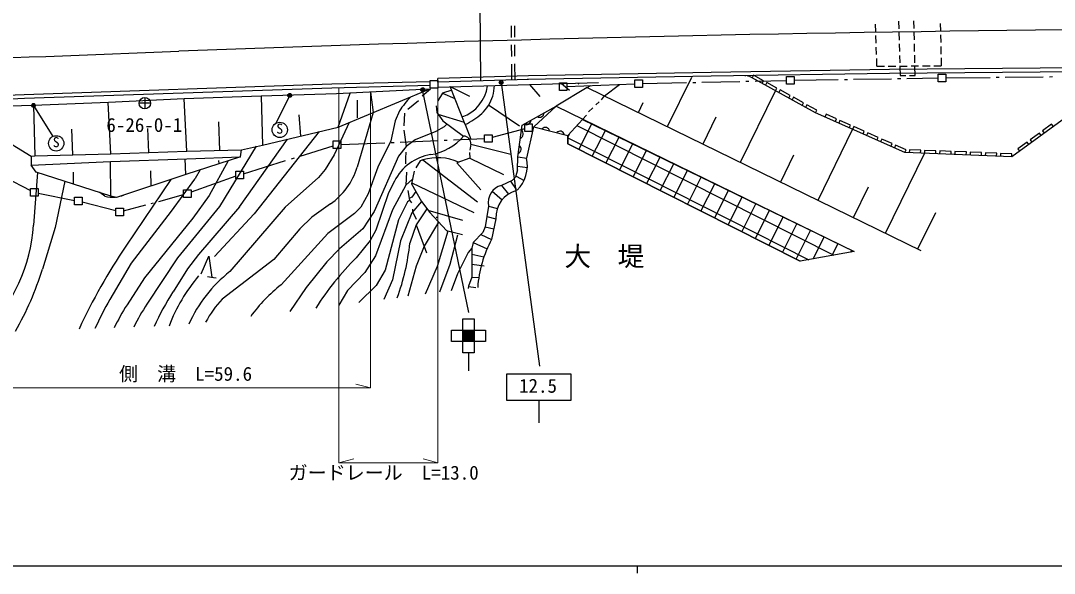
# Model space of a CAD drawing. Units: millimetres, scale not verified. Extents: x 40000 to 680000, y 20000 to 380000.
# Drawn here: x 186976 to 322833, y 204000 to 276611 of the extents above; entities that cross this region are included whole.
import ezdxf
from ezdxf.enums import TextEntityAlignment as Align

# ---------------------------------------------------------------- set-up
doc = ezdxf.new("R2010")
doc.units = ezdxf.units.MM
doc.header["$LTSCALE"] = 1000
doc.header["$PDMODE"] = 32
doc.header["$PDSIZE"] = 500
for name, color, linetype, lineweight in [('M-BGD', 7, 'Continuous', 25), ('M-BMK-ROW', 30, 'Continuous', 25), ('M-BMK-SRVR', 3, 'Continuous', 25), ('M-STR-HTXT', 7, 'Continuous', 13), ('M-STR-STR1', 1, 'Continuous', 25), ('M-STR-STRC', 7, 'Continuous', 25), ('M-STR-STRD', 7, 'Continuous', 25), ('M-TTL-BAND', 7, 'Continuous', 25)]:
    doc.layers.add(name, color=color, linetype=linetype, lineweight=lineweight)
doc.styles.add('ＭＳ ゴシック', font='')
doc.styles.get('ＭＳ ゴシック').set_extended_font_data('MS Gothic')

msp = doc.modelspace()

# ---------------------------------------------------------------- hatches: boundary and pattern name
at = {"layer": 'M-STR-STRC'}
msp.add_hatch(color=256, dxfattribs=at).paths.add_polyline_path([(245086, 235950), (246586, 235950), (246586, 234450), (245086, 234450)])

# ---------------------------------------------------------------- linework, layer by layer
at = {"layer": 'M-BGD'}
for p, q in [((251436, 275918), (251448, 274418)), ((251860, 275933), (251872, 274433)), ((251456, 273418), (251468, 271919)), ((251880, 273433), (251893, 271933)), ((251477, 270919), (251494, 268796)), ((251901, 270933), (251918, 268819)), ((272006, 262687), (275175, 269176)), ((282219, 269387), (282190, 269323)), ((282497, 269382), (282622, 269373)), ((291430, 264495), (282622, 269373)), ((283313, 269447), (283119, 269098)), ((284625, 268721), (283313, 269447)), ((227870, 268264), (187441, 266880)), ((227884, 267764), (187461, 266380)), ((240814, 268585), (227870, 268264)), ((240814, 268085), (227884, 267764)), ((241814, 267873), (262907, 268474)), ((245415, 262962), (243441, 267966)), ((243441, 267966), (245947, 266708)), ((253865, 268216), (255205, 266653)), ((261440, 267847), (257339, 265398)), ((258049, 268336), (259130, 267471)), ((260326, 268286), (260220, 268397)), ((261440, 267847), (261924, 268082)), ((261440, 267847), (305292, 246432)), ((263728, 266729), (265679, 268242)), ((284432, 268371), (284625, 268721)), ((285063, 268478), (284869, 268129)), ((286375, 267752), (285063, 268478)), ((286181, 267402), (286375, 267752)), ((187441, 266880), (177653, 266441)), ((187461, 266380), (178675, 265987)), ((208463, 266338), (198504, 265857)), ((218578, 266698), (208463, 266338)), ((208825, 259458), (208463, 266338)), ((228471, 267019), (218578, 266698)), ((218578, 266698), (218768, 260272)), ((240686, 267609), (228471, 267019)), ((228699, 262618), (240686, 267609)), ((228699, 262618), (230287, 267107)), ((232951, 267228), (233293, 264531)), ((240858, 267619), (239762, 266676)), ((242440, 267070), (241799, 266099)), ((243635, 267469), (242440, 267070)), ((242440, 267070), (244052, 266401)), ((263298, 266226), (263728, 266729)), ((281592, 258005), (286181, 267402)), ((286812, 267510), (286619, 267160)), ((288125, 266783), (286812, 267510)), ((287931, 266433), (288125, 266783)), ((288562, 266541), (288368, 266191)), ((289874, 265814), (288562, 266541)), ((188662, 265478), (177748, 265146)), ((177905, 265151), (188366, 258822)), ((198504, 265857), (188662, 265478)), ((188662, 265478), (188830, 258844)), ((198808, 259097), (198482, 265856)), ((231265, 263858), (231265, 266154)), ((239263, 266071), (237859, 264950)), ((241570, 265436), (241658, 264539)), ((248482, 265533), (252558, 262814)), ((252906, 262888), (257339, 265398)), ((254441, 262664), (257339, 265398)), ((257339, 265398), (296517, 246265)), ((261626, 264627), (262171, 265172)), ((262571, 265536), (263007, 265935)), ((268165, 264563), (268791, 265846)), ((289681, 265464), (289874, 265814)), ((290312, 265572), (290118, 265222)), ((291624, 264845), (290312, 265572)), ((223518, 264243), (223734, 261445)), ((233293, 264531), (231203, 257355)), ((236755, 264765), (236217, 263461)), ((237415, 264467), (237348, 262814)), ((241658, 264539), (242449, 263458)), ((241807, 264335), (245278, 263264)), ((258910, 261539), (260827, 263646)), ((258910, 261539), (260827, 263646)), ((260827, 263646), (261336, 264191)), ((260827, 263646), (296517, 246265)), ((276663, 260413), (278394, 263958)), ((291430, 264495), (291624, 264845)), ((303182, 259276), (291430, 264495)), ((292834, 264309), (292671, 263944)), ((294205, 263701), (292834, 264309)), ((294042, 263335), (294205, 263701)), ((324335, 263878), (317253, 258720)), ((193818, 258970), (193713, 262378)), ((203817, 259277), (203695, 262462)), ((212995, 263335), (213097, 259574)), ((218768, 260272), (228699, 262618)), ((230157, 263225), (228178, 258993)), ((236217, 263461), (235635, 260819)), ((237352, 262220), (237658, 260086)), ((242646, 262658), (241559, 262036)), ((242449, 263458), (245186, 261449)), ((243014, 263043), (242646, 262658)), ((245415, 262962), (246141, 261056)), ((252331, 258720), (252906, 262888)), ((253481, 258530), (254441, 262664)), ((254441, 262664), (258910, 261539)), ((260092, 262839), (293849, 245789)), ((260324, 259690), (262027, 263062)), ((291788, 253026), (296327, 262320)), ((294662, 263498), (294499, 263132)), ((296033, 262889), (294662, 263498)), ((295870, 262523), (296033, 262889)), ((296490, 262686), (296327, 262320)), ((297860, 262077), (296490, 262686)), ((322483, 263024), (321270, 262141)), ((322718, 262701), (322483, 263024)), ((215727, 252142), (222040, 261065)), ((226220, 262040), (217683, 251254)), ((238839, 260958), (237658, 260086)), ((241559, 262036), (238839, 260958)), ((258910, 261539), (258873, 260423)), ((258873, 260423), (258910, 261539)), ((258899, 261201), (290570, 245205)), ((258903, 261311), (259152, 261806)), ((262109, 258788), (263826, 262186)), ((263895, 257886), (265624, 261310)), ((297698, 261712), (297860, 262077)), ((298317, 261874), (298155, 261509)), ((299688, 261265), (298317, 261874)), ((299526, 260900), (299688, 261265)), ((300145, 261063), (299983, 260697)), ((301516, 260454), (300145, 261063)), ((320866, 261847), (319654, 260963)), ((319654, 260963), (319889, 260640)), ((321102, 261523), (320866, 261847)), ((321270, 262141), (321506, 261818)), ((208825, 259458), (215982, 259653)), ((217919, 260104), (213101, 252188)), ((215860, 258730), (215982, 259653)), ((215982, 259653), (218768, 260272)), ((235635, 260819), (233904, 257344)), ((237658, 260086), (236615, 258788)), ((246147, 260378), (245990, 259597)), ((246147, 260378), (251410, 259085)), ((258873, 260423), (289413, 244998)), ((289413, 244998), (258873, 260423)), ((265680, 256985), (267422, 260435)), ((267465, 256083), (269221, 259559)), ((301354, 260088), (301516, 260454)), ((301973, 260251), (301811, 259885)), ((303344, 259642), (301973, 260251)), ((303182, 259276), (303344, 259642)), ((303779, 259653), (303763, 259253)), ((305278, 259594), (303779, 259653)), ((305262, 259194), (305278, 259594)), ((305778, 259574), (305762, 259175)), ((307276, 259515), (305778, 259574)), ((307261, 259115), (307276, 259515)), ((307776, 259495), (307760, 259096)), ((309275, 259436), (307776, 259495)), ((319249, 260669), (318037, 259786)), ((318037, 259786), (318272, 259463)), ((319485, 260346), (319249, 260669)), ((188366, 258822), (188363, 257608)), ((188366, 258822), (188827, 258844)), ((188827, 258844), (198808, 259097)), ((198763, 258111), (208823, 258475)), ((198808, 259097), (208825, 259458)), ((208672, 256403), (208598, 258467)), ((215860, 258730), (208672, 256403)), ((208823, 258475), (215860, 258730)), ((214232, 258203), (211751, 253622)), ((212987, 258241), (213003, 257805)), ((228178, 258993), (227010, 257049)), ((236615, 258788), (233422, 251551)), ((237568, 258528), (237557, 257815)), ((237607, 259324), (237568, 258528)), ((239494, 258183), (238928, 257266)), ((239855, 258318), (239494, 258183)), ((239855, 258318), (247000, 252825)), ((246013, 258558), (244297, 257934)), ((245956, 259303), (246013, 258558)), ((246013, 258558), (250416, 256408)), ((252275, 256998), (252331, 258720)), ((252331, 258720), (253481, 258530)), ((269250, 255181), (271019, 258683)), ((286874, 255426), (288604, 258970)), ((300647, 248700), (305762, 259175)), ((317253, 258720), (303182, 259276)), ((309259, 259036), (309275, 259436)), ((309774, 259416), (309759, 259017)), ((311273, 259357), (309774, 259416)), ((311258, 258957), (311273, 259357)), ((311773, 259337), (311757, 258938)), ((313272, 259278), (311773, 259337)), ((313256, 258878), (313272, 259278)), ((313771, 259258), (313756, 258859)), ((315270, 259199), (313771, 259258)), ((315254, 258799), (315270, 259199)), ((315770, 259179), (315754, 258780)), ((317269, 259120), (315770, 259179)), ((317253, 258720), (317269, 259120)), ((188363, 257608), (198763, 258111)), ((189012, 256729), (188363, 257608)), ((198809, 253572), (198763, 258111)), ((204121, 254899), (204064, 256868)), ((210548, 257011), (209916, 255897)), ((227010, 257049), (226103, 256012)), ((233904, 257344), (232666, 253845)), ((238678, 256818), (238360, 255165)), ((244297, 257934), (247451, 254404)), ((252275, 256998), (252024, 256034)), ((252292, 257503), (253574, 257342)), ((271036, 254280), (272817, 257807)), ((272821, 253378), (274615, 256931)), ((189203, 256668), (188683, 249725)), ((198809, 253572), (189012, 256729)), ((192788, 255512), (191497, 249421)), ((193910, 255151), (193899, 256692)), ((208672, 256403), (199571, 253394)), ((206704, 255753), (200797, 246998)), ((209802, 255798), (206753, 251581)), ((209916, 255897), (209802, 255798)), ((226103, 256012), (221726, 252128)), ((236108, 255531), (235309, 253979)), ((237679, 256699), (237597, 255018)), ((238480, 255788), (237597, 255018)), ((251595, 255625), (250181, 254970)), ((251344, 255509), (252115, 254441)), ((252024, 256034), (251595, 255625)), ((251953, 255556), (251863, 255478)), ((252089, 256178), (253133, 255610)), ((274606, 252476), (276414, 256056)), ((237597, 255018), (235861, 251743)), ((237878, 254296), (238081, 253011)), ((238360, 255165), (239651, 252858)), ((238931, 254146), (238379, 253404)), ((238387, 255306), (246520, 251429)), ((248950, 254201), (250259, 253082)), ((250181, 254970), (251091, 253830)), ((276391, 251575), (278212, 255180)), ((278176, 250673), (280010, 254304)), ((296432, 250758), (298401, 254791)), ((197366, 254017), (197342, 254045)), ((198027, 253560), (197366, 254017)), ((199571, 253394), (198809, 253572)), ((211751, 253622), (209612, 250652)), ((232666, 253845), (231706, 252130)), ((235309, 253979), (233641, 249065)), ((237798, 252799), (236620, 250425)), ((238085, 252985), (237798, 252799)), ((238379, 253404), (238041, 253263)), ((238081, 253011), (238363, 252681)), ((239651, 252858), (238377, 251386)), ((239651, 252858), (240743, 251402)), ((279962, 249771), (281809, 253428)), ((206753, 251581), (201515, 244749)), ((213101, 252188), (207602, 245449)), ((215727, 252142), (210329, 245889)), ((221726, 252128), (214476, 243639)), ((227694, 252526), (225248, 250786)), ((231706, 252130), (230834, 251261)), ((233422, 251551), (231936, 249243)), ((235861, 251743), (233611, 245718)), ((238377, 251386), (236916, 247698)), ((238472, 251867), (238488, 251514)), ((238488, 251514), (238942, 250563)), ((240380, 251886), (238943, 249779)), ((240502, 251723), (245058, 250417)), ((240743, 251402), (242923, 249029)), ((248477, 252244), (248046, 249532)), ((248477, 252244), (249635, 251953)), ((281747, 248870), (283607, 252553)), ((283532, 247968), (285405, 251677)), ((304906, 246620), (307250, 251418)), ((209612, 250652), (203240, 242815)), ((217683, 251254), (212445, 245608)), ((225248, 250786), (223666, 249249)), ((230834, 251261), (227346, 248642)), ((236620, 250425), (234864, 243848)), ((238996, 250499), (238942, 250563)), ((241892, 250151), (239993, 246989)), ((241592, 250791), (241718, 250782)), ((248263, 250893), (249433, 250579)), ((249433, 250579), (248873, 247863)), ((285317, 247066), (287204, 250801)), ((191497, 249421), (189830, 243973)), ((223666, 249249), (220242, 245251)), ((227346, 248642), (221205, 241909)), ((231936, 249243), (228895, 246653)), ((233641, 249065), (232903, 247711)), ((238943, 249779), (238127, 247374)), ((238943, 249779), (240316, 246130)), ((243137, 248976), (241710, 244325)), ((242923, 249029), (245045, 248507)), ((247729, 248791), (246430, 247453)), ((248046, 249532), (247729, 248791)), ((248046, 249532), (249165, 249281)), ((287102, 246165), (289002, 249925)), ((288888, 245263), (290800, 249050)), ((232903, 247711), (231070, 245440)), ((236916, 247698), (235851, 242541)), ((244386, 248423), (243383, 244569)), ((246430, 247453), (246284, 246718)), ((246430, 247453), (248269, 246626)), ((247458, 248512), (248873, 247863)), ((291151, 245308), (292598, 248174)), ((293614, 245747), (294397, 247298)), ((228895, 246653), (227203, 244927)), ((239993, 246989), (238965, 244363)), ((245789, 246155), (244369, 243349)), ((246284, 246718), (245789, 246155)), ((246284, 246718), (246267, 242899)), ((246281, 245944), (247855, 245563)), ((296517, 246265), (289413, 244998)), ((296076, 246187), (296195, 246422)), ((201515, 244749), (198712, 239979)), ((207602, 245449), (203575, 239374)), ((210329, 245889), (208911, 243997)), ((210707, 243357), (211700, 245667)), ((211700, 245667), (212105, 242899)), ((220242, 245251), (213448, 240010)), ((227203, 244927), (224517, 241547)), ((233611, 245718), (232202, 243517)), ((243383, 244569), (242012, 240922)), ((247899, 244348), (246275, 244572)), ((208911, 243997), (206997, 241000)), ((232202, 243517), (229923, 241173)), ((234864, 243848), (233704, 241832)), ((238965, 244363), (237875, 240394)), ((241710, 244325), (240144, 240684)), ((244369, 243349), (243562, 241120)), ((203240, 242815), (200953, 239273)), ((211530, 243005), (212332, 242857)), ((212332, 242857), (212653, 242834)), ((233704, 241832), (231439, 239573)), ((235851, 242541), (234703, 239990)), ((246267, 242899), (245827, 241740)), ((246267, 242899), (247185, 242852)), ((224517, 241547), (222333, 238412)), ((229923, 241173), (228803, 239237)), ((245827, 241740), (245782, 241403)), ((245822, 241706), (246821, 241536))]:
    msp.add_line(p, q, dxfattribs=at)
msp.add_lwpolyline([(240814, 268737), (241814, 268737), (241814, 267737), (240814, 267737)], close=True, dxfattribs=at)
for centre, radius, start, end in [((243348, 268723), 5034, 289.35291, 352.42477), ((255205, 264496), 567, 237.59541, 1.45043), ((253464, 263510), 567, 237.59541, 1.45043), ((255936, 262013), 567, 13.95288, 137.8079), ((252477, 261728), 567, 290.2208, 54.07583), ((257875, 261525), 567, 13.95288, 137.8079), ((252204, 259747), 567, 290.2208, 54.07583)]:
    msp.add_arc(centre, radius, start, end, dxfattribs=at)
for centre, major_axis, ratio, start_param, end_param in [((246254, 258426), (-833, -11464), 0.991376, 3.994048, 4.2001092), ((239785, 266107), (-520, -7161), 0.991376, 0.223153, 0.9393776), ((245110, 260411), (-76, -1043), 0.991376, 1.6108398, 3.1405651), ((241893, 252531), (-476, -6547), 0.991376, 3.3759383, 4.3096275), ((241785, 251851), (-489, -6738), 0.991376, 2.7927715, 3.507097), ((249088, 257577), (-328, -4519), 0.991376, 0.8464028, 1.8546868), ((222368, 260171), (-677, -9325), 0.991376, 0.685261, 1.3366621), ((250699, 252736), (-166, -2288), 0.991376, 3.4447333, 5.0007394), ((253091, 250739), (-268, -3684), 0.991376, 3.4731479, 4.8274366), ((199061, 257323), (-283, -3893), 0.991375, 6.0859434, 6.4516458), ((199061, 257323), (-283, -3893), 0.991375, 0.3240536, 0.4535226), ((166674, 251407), (-1613, -22207), 0.991376, 0.8589444, 1.5670569), ((209346, 250326), (-2114, -29106), 0.991376, 1.28891, 1.5413662), ((262017, 240578), (-1096, -15096), 0.991376, 4.2821295, 4.7190598), ((265714, 202650), (-5733, -78923), 0.991376, 4.1893347, 4.3478177), ((256708, 219069), (-2677, -36862), 0.991376, 3.9897094, 4.2194097), ((152847, 255407), (-2827, -38927), 0.991376, 1.1169677, 1.3453325), ((225450, 229285), (-1314, -18090), 0.991376, 3.8711564, 4.362033), ((227972, 228070), (-1686, -23208), 0.991376, 4.083116, 4.4139244), ((234068, 225274), (-1529, -21054), 0.991376, 3.8766064, 4.1514612), ((234556, 222982), (-2401, -33059), 0.991376, 4.2095489, 4.3665792), ((233298, 219380), (-2937, -40430), 0.991376, 4.251186, 4.3572205), ((224949, 223690), (-2087, -28727), 0.991376, 4.2125828, 4.3329302), ((226020, 224299), (-1972, -27144), 0.991376, 4.197176, 4.3260345), ((222605, 231041), (-933, -12849), 0.991376, 4.0141074, 4.3031316)]:
    msp.add_ellipse(centre, major_axis=major_axis, ratio=ratio, start_param=start_param, end_param=end_param, dxfattribs=at)
msp.add_open_spline([(245415, 262962), (246177, 263383), (246939, 263804), (247573, 264396), (248242, 265022), (248768, 265838), (249025, 266714), (249156, 267160), (249217, 267622), (249270, 268085)], degree=3, knots=[0, 0, 0, 0, 1, 1, 1, 2, 2, 2, 3, 3, 3, 3], dxfattribs=at)
at = {"layer": 'M-BMK-ROW'}
for p, q in [((302240, 269001), (302640, 269008)), ((303440, 269021), (307582, 269088)), ((308584, 269101), (314384, 269166)), ((315184, 269175), (315584, 269180)), ((316384, 269189), (321383, 269245)), ((322183, 269254), (322583, 269258)), ((258778, 267947), (267700, 268328)), ((268707, 268360), (274501, 268483)), ((275301, 268500), (275700, 268509)), ((276500, 268526), (281499, 268632)), ((282299, 268649), (282699, 268657)), ((283499, 268674), (287639, 268762)), ((288652, 268781), (294441, 268875)), ((295241, 268888), (295641, 268894)), ((296441, 268907), (301440, 268988)), ((253219, 262415), (248957, 261265)), ((236856, 260651), (241851, 260857)), ((242651, 260890), (243050, 260907)), ((243850, 260940), (247955, 261109)), ((223711, 258810), (228060, 260153)), ((229069, 260329), (234857, 260568)), ((235657, 260601), (236056, 260618)), ((216251, 256506), (221800, 258220)), ((222565, 258456), (222947, 258574)), ((184914, 256032), (188257, 254299)), ((215256, 256174), (209386, 254071)), ((189260, 253941), (194067, 252999)), ((199485, 251614), (195069, 252770)), ((205128, 252874), (208384, 253755)), ((200488, 251619), (203423, 252413)), ((204107, 252598), (204423, 252684))]:
    msp.add_line(p, q, dxfattribs=at)
for points in [[(288642, 268271), (287640, 268271), (287639, 269273), (288642, 269274)], [(308584, 268595), (307582, 268594), (307582, 269597), (308584, 269597)], [(258778, 267425), (257776, 267424), (257775, 268427), (258778, 268427)], [(268702, 267849), (267700, 267848), (267700, 268851), (268702, 268851)], [(254221, 262049), (253219, 262049), (253219, 263051), (254221, 263052)], [(248957, 260629), (247955, 260628), (247955, 261631), (248957, 261631)], [(229062, 259807), (228060, 259807), (228060, 260809), (229062, 260809)], [(216259, 255852), (215257, 255852), (215256, 256854), (216259, 256854)], [(189260, 253538), (188257, 253538), (188257, 254540), (189259, 254541)], [(209387, 253390), (208384, 253390), (208384, 254392), (209386, 254392)], [(195070, 252400), (194067, 252400), (194067, 253402), (195069, 253402)], [(200487, 250982), (199485, 250982), (199485, 251984), (200487, 251984)]]:
    msp.add_lwpolyline(points, close=True, dxfattribs=at)
at = {"layer": 'M-BMK-SRVR'}
for p, q in [((203283, 266512), (203283, 265012)), ((204033, 265762), (202533, 265762))]:
    msp.add_line(p, q, dxfattribs=at)
msp.add_circle((203283, 265762), 750, dxfattribs=at)
at = {"layer": 'M-STR-HTXT'}
for p, q in [((228814, 218509), (228814, 267737)), ((241814, 218509), (241814, 267737)), ((232951, 228354), (232951, 267228)), ((173351, 228354), (232951, 228354)), ((232951, 228354), (231019, 228872)), ((228814, 218509), (230746, 219027)), ((241814, 218509), (239882, 219027)), ((228814, 218509), (241814, 218509))]:
    msp.add_line(p, q, dxfattribs=at)
at = {"layer": 'M-STR-STR1'}
for p, q in [((247333, 278832), (247415, 268691)), ((299361, 275144), (299326, 276143)), ((302353, 276555), (302384, 275555)), ((304398, 275579), (304374, 276579)), ((307833, 276232), (307858, 275233)), ((299413, 273645), (299378, 274644)), ((302400, 275056), (302430, 274056)), ((304435, 274080), (304410, 275080)), ((307870, 274733), (307895, 273733)), ((299465, 272146), (299430, 273145)), ((302446, 273556), (302477, 272557)), ((304471, 272580), (304447, 273580)), ((307908, 273233), (307933, 272233)), ((302492, 272057), (302523, 271057)), ((304508, 271081), (304484, 272080)), ((307945, 271734), (307971, 270685)), ((299518, 270627), (299483, 271646)), ((299518, 270627), (300495, 270633)), ((300995, 270637), (301995, 270644)), ((333283, 270481), (301185, 270176)), ((302495, 270647), (303495, 270654)), ((302539, 270558), (302574, 269408)), ((303995, 270657), (304995, 270664)), ((304548, 269428), (304520, 270581)), ((305495, 270668), (306495, 270675)), ((306995, 270678), (307971, 270685)), ((253714, 269372), (241800, 269024)), ((241814, 268524), (241800, 269024)), ((277738, 269318), (253541, 268868)), ((277730, 269818), (253714, 269372)), ((301185, 270176), (277730, 269818)), ((301191, 269676), (277738, 269318)), ((333285, 269981), (301191, 269676)), ((302574, 269408), (303311, 269415)), ((303811, 269420), (304548, 269428)), ((253726, 268872), (241814, 268524))]:
    msp.add_line(p, q, dxfattribs=at)
at = {"layer": 'M-STR-STRC'}
for p, q in [((250121, 268486), (255187, 231212)), ((220576, 263167), (222335, 266795)), ((239727, 267563), (245856, 238267)), ((188662, 265478), (191192, 261394)), ((245086, 237450), (246586, 237450)), ((245086, 235950), (245086, 237450)), ((246586, 237450), (246586, 235950)), ((243586, 234450), (243586, 235950)), ((243586, 235950), (245086, 235950)), ((245086, 235950), (246586, 235950)), ((245086, 234450), (245086, 235950)), ((246586, 235950), (248086, 235950)), ((246586, 235950), (246586, 234450)), ((248086, 235950), (248086, 234450)), ((245086, 234450), (243586, 234450)), ((245086, 232950), (245086, 234450)), ((246586, 234450), (245086, 234450)), ((248086, 234450), (246586, 234450)), ((246586, 234450), (246586, 232950)), ((246586, 232950), (245086, 232950)), ((245843, 232950), (245843, 230600)), ((250893, 230213), (259293, 230213)), ((250893, 226713), (250893, 230213)), ((259293, 230213), (259293, 226713)), ((259293, 226713), (250893, 226713)), ((255093, 226713), (255093, 223782))]:
    msp.add_line(p, q, dxfattribs=at)
msp.add_lwpolyline([(245086, 235950), (246586, 235950), (246586, 234450), (245086, 234450)], close=True, dxfattribs=at)
for centre, radius in [((239814, 267540), 150), ((239814, 267540), 120), ((250121, 268486), 150), ((250121, 268486), 120), ((250121, 268486), 90), ((250121, 268486), 60), ((250121, 268486), 30), ((222335, 266795), 150), ((222335, 266795), 120), ((222335, 266795), 90), ((222335, 266795), 60), ((222335, 266795), 30), ((239814, 267540), 90), ((239814, 267540), 60), ((239814, 267540), 30), ((188662, 265478), 150), ((188662, 265478), 120), ((188662, 265478), 90), ((188662, 265478), 60), ((188662, 265478), 30), ((221026, 262267), 1006), ((191642, 260494), 1006)]:
    msp.add_circle(centre, radius, dxfattribs=at)
for p in [(239814, 267540), (250121, 268486), (222335, 266795), (188662, 265478)]:
    msp.add_point(p, dxfattribs=at)
at = {"layer": 'M-STR-STRD'}
for centre, radius, start, end in [((362050, -3719380), 3994947, 90.4903, 92.2134), ((92300, 3075262), 2805053, 269.50288, 272.35904)]:
    msp.add_arc(centre, radius, start, end, dxfattribs=at)
at = {"layer": 'M-TTL-BAND'}
for p, q in [((40000, 205000), (579000, 205000)), ((268000, 205000), (268000, 204000))]:
    msp.add_line(p, q, dxfattribs=at)

# ---------------------------------------------------------------- texts
at = {"layer": 'M-BGD', "style": 'ＭＳ ゴシック'}
msp.add_text('大\u3000堤', height=2566, dxfattribs=at).set_placement((258446, 246941), align=Align.TOP_LEFT)
at = {"layer": 'M-BMK-SRVR', "style": 'ＭＳ ゴシック'}
msp.add_text('6-26-0-1', height=1833, dxfattribs=at).set_placement((198238, 261447), align=Align.BOTTOM_LEFT)
at = {"layer": 'M-STR-HTXT', "style": 'ＭＳ ゴシック'}
for s, p in [('側\u3000溝\u3000L=59.6', (199908, 228745)), ('ガードレール\u3000L=13.0', (222191, 215758))]:
    msp.add_text(s, height=1833, dxfattribs=at).set_placement(p, align=Align.BOTTOM_LEFT)
at = {"layer": 'M-STR-STRC', "style": 'ＭＳ ゴシック'}
for p in [(221026, 261367), (191642, 259594)]:
    msp.add_text('S', height=1320, dxfattribs=at).set_placement(p, align=Align.BOTTOM_CENTER)
msp.add_text('12.5', height=1833, dxfattribs=at).set_placement((252480, 227177), align=Align.BOTTOM_LEFT)

doc.saveas('drawing.dxf')
